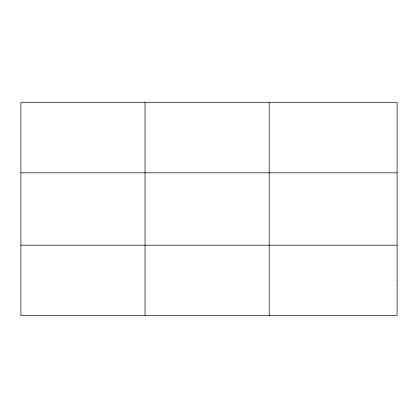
<?xml version="1.0" encoding="UTF-8"?>
<svg xmlns="http://www.w3.org/2000/svg" width="418" height="418" viewBox="0 0 418 418"><rect width="100%" height="100%" fill="white"/><g stroke="black" fill="none" stroke-linecap="round" stroke-linejoin="round"><path stroke-width="0.63" d="M145.046 102.556L145.046 315.444M269.192 102.556L269.192 315.444M20.9 172.812L397.1 172.812M20.9 245.188L397.1 245.188M397.1 280.316L397.1 315.444L20.9 315.444L20.9 102.556L397.1 102.556L397.1 280.316"/></g></svg>
